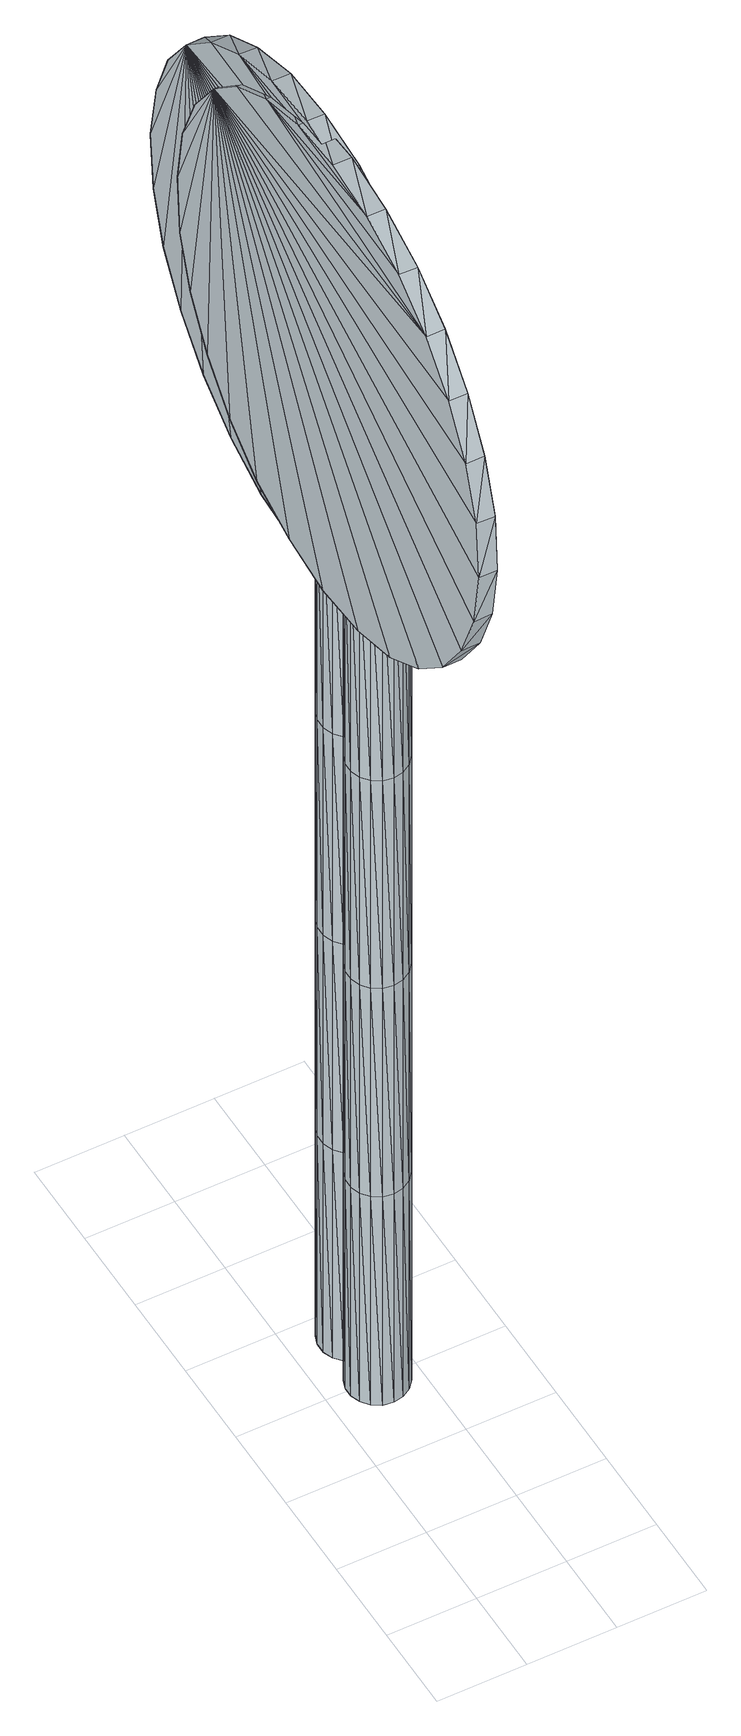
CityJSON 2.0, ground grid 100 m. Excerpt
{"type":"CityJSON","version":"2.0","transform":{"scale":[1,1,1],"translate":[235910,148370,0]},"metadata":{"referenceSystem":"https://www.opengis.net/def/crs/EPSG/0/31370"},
"CityObjects":{
"object1":{"type":"GenericCityObject","attributes":{"cluster":16,"mean_distance_to_centroid":0.207,"new_centroid_x":235857.6,"new_centroid_y":148747.55,"mean_distance_to_camera":10.08,"H1":0,"H2":0,"Z_final":107.89,"cluster2":-1,"proj_x":235852.73,"proj_y":148745.44,"id_line":62801,"bearing_l":156.6,"distance":5.31,"orientation":"left","G_obj":336.6},"geometry":[{"type":"MultiSurface","lod":"2","boundaries":[[[0,1,2]],[[2,1,3]],[[3,1,4]],[[4,1,5]],[[5,1,6]],[[1,7,6]],[[1,8,7]],[[1,9,8]],[[1,10,9]],[[1,11,10]],[[1,12,11]],[[1,13,12]],[[1,14,13]],[[15,14,1]],[[16,15,1]],[[17,16,1]],[[18,17,1]],[[0,18,1]],[[19,20,0]],[[19,0,2]],[[21,19,2]],[[21,2,3]],[[21,3,22]],[[22,3,4]],[[22,4,23]],[[23,4,5]],[[23,5,24]],[[24,5,6]],[[24,6,25]],[[25,6,7]],[[25,7,26]],[[26,7,8]],[[26,8,27]],[[8,9,27]],[[27,9,28]],[[9,10,28]],[[10,29,28]],[[10,11,29]],[[11,30,29]],[[11,12,30]],[[30,12,31]],[[31,12,13]],[[31,13,32]],[[32,13,14]],[[32,14,33]],[[33,14,15]],[[33,15,34]],[[34,15,16]],[[34,16,35]],[[35,16,17]],[[36,35,17]],[[18,36,17]],[[20,36,18]],[[20,18,0]],[[37,38,20]],[[37,20,19]],[[39,37,19]],[[21,39,19]],[[39,21,40]],[[40,21,22]],[[40,22,41]],[[41,22,23]],[[41,23,42]],[[42,23,24]],[[42,24,43]],[[43,24,25]],[[43,25,44]],[[44,25,26]],[[26,45,44]],[[26,27,45]],[[27,46,45]],[[27,28,46]],[[28,47,46]],[[28,29,47]],[[47,29,48]],[[29,30,48]],[[48,30,49]],[[49,30,31]],[[49,31,50]],[[50,31,32]],[[50,32,51]],[[51,32,33]],[[51,33,52]],[[52,33,34]],[[52,34,53]],[[53,34,35]],[[54,53,35]],[[54,35,36]],[[38,54,36]],[[38,36,20]],[[55,56,38]],[[55,38,37]],[[57,55,37]],[[57,37,39]],[[57,39,58]],[[58,39,40]],[[58,40,59]],[[59,40,41]],[[59,41,60]],[[60,41,42]],[[60,42,61]],[[61,42,43]],[[61,43,62]],[[62,43,44]],[[44,63,62]],[[44,45,63]],[[45,64,63]],[[45,46,64]],[[46,65,64]],[[46,47,65]],[[47,66,65]],[[47,48,66]],[[66,48,67]],[[67,48,49]],[[67,49,68]],[[68,49,50]],[[68,50,69]],[[69,50,51]],[[69,51,70]],[[70,51,52]],[[70,52,71]],[[71,52,53]],[[72,71,53]],[[72,53,54]],[[56,72,54]],[[56,54,38]],[[73,74,56]],[[73,56,55]],[[75,73,55]],[[75,55,57]],[[75,57,76]],[[76,57,58]],[[76,58,77]],[[77,58,59]],[[77,59,78]],[[78,59,60]],[[78,60,79]],[[79,60,61]],[[79,61,80]],[[80,61,62]],[[62,81,80]],[[62,63,81]],[[63,82,81]],[[63,64,82]],[[64,83,82]],[[64,65,83]],[[65,84,83]],[[65,66,84]],[[84,66,85]],[[85,66,67]],[[85,67,86]],[[86,67,68]],[[86,68,87]],[[87,68,69]],[[87,69,88]],[[88,69,70]],[[88,70,89]],[[89,70,71]],[[90,89,71]],[[90,71,72]],[[74,90,72]],[[74,72,56]],[[91,92,74]],[[91,74,73]],[[93,91,73]],[[93,73,75]],[[93,75,94]],[[94,75,76]],[[94,76,95]],[[95,76,77]],[[95,77,96]],[[96,77,78]],[[96,78,97]],[[97,78,79]],[[97,79,98]],[[98,79,80]],[[80,99,98]],[[80,81,99]],[[81,100,99]],[[81,82,100]],[[82,101,100]],[[82,83,101]],[[83,102,101]],[[83,84,102]],[[102,84,103]],[[103,84,85]],[[103,85,104]],[[104,85,86]],[[104,86,105]],[[105,86,87]],[[105,87,106]],[[106,87,88]],[[106,88,107]],[[107,88,89]],[[108,107,89]],[[108,89,90]],[[92,108,90]],[[92,90,74]],[[92,91,109]],[[91,93,109]],[[93,94,109]],[[94,95,109]],[[95,96,109]],[[109,96,97]],[[109,97,98]],[[109,98,99]],[[109,99,100]],[[109,100,101]],[[109,101,102]],[[109,102,103]],[[109,103,104]],[[105,109,104]],[[106,109,105]],[[107,109,106]],[[108,109,107]],[[92,109,108]],[[110,111,112]],[[113,112,114]],[[115,112,113]],[[116,112,115]],[[117,112,116]],[[118,112,117]],[[119,112,118]],[[120,112,119]],[[121,112,120]],[[122,112,121]],[[122,123,112]],[[123,110,112]],[[111,124,112]],[[124,125,112]],[[125,126,112]],[[126,127,112]],[[127,128,112]],[[128,129,112]],[[129,130,112]],[[130,131,112]],[[112,131,132]],[[131,133,132]],[[131,134,133]],[[133,134,135]],[[133,135,136]],[[135,137,136]],[[133,136,138]],[[136,139,138]],[[136,137,139]],[[137,140,139]],[[137,135,140]],[[135,141,140]],[[135,134,141]],[[134,142,141]],[[134,131,142]],[[131,143,142]],[[131,130,143]],[[143,130,144]],[[144,130,129]],[[144,129,145]],[[145,129,128]],[[145,128,146]],[[146,127,147]],[[147,127,126]],[[147,126,148]],[[148,126,125]],[[148,125,149]],[[149,125,124]],[[150,149,124]],[[150,124,111]],[[151,150,111]],[[151,111,110]],[[152,151,110]],[[152,110,123]],[[146,128,127]],[[153,123,122]],[[154,153,122]],[[154,122,121]],[[155,154,121]],[[155,121,120]],[[156,155,120]],[[156,120,119]],[[157,156,119]],[[157,119,118]],[[157,118,158]],[[158,118,117]],[[158,117,159]],[[153,152,123]],[[159,117,116]],[[159,116,160]],[[160,116,115]],[[160,115,161]],[[161,115,113]],[[161,113,162]],[[162,113,114]],[[162,114,163]],[[163,114,112]],[[163,112,164]],[[164,112,132]],[[132,165,164]],[[132,133,165]],[[133,138,165]],[[138,139,140]],[[161,162,163]],[[160,161,163]],[[159,160,163]],[[158,159,163]],[[157,158,163]],[[156,157,163]],[[155,156,163]],[[154,155,163]],[[153,154,163]],[[153,163,152]],[[152,163,151]],[[151,163,150]],[[150,163,149]],[[149,163,148]],[[148,163,147]],[[147,163,146]],[[146,163,145]],[[145,163,144]],[[144,163,143]],[[143,163,142]],[[163,164,142]],[[142,164,165]],[[142,165,141]],[[165,140,141]],[[165,138,140]],[[166,167,168]],[[168,167,169]],[[170,168,169]],[[170,169,171]],[[170,171,172]],[[172,171,173]],[[172,173,174]],[[174,173,175]],[[174,175,176]],[[176,175,177]],[[176,177,178]],[[178,177,179]],[[178,179,180]],[[180,179,181]],[[180,181,182]],[[182,181,183]],[[182,183,184]],[[184,183,185]],[[184,185,186]],[[186,185,187]],[[186,187,188]],[[188,187,189]],[[188,189,190]],[[190,189,191]],[[192,190,191]],[[192,191,193]],[[194,192,193]],[[194,193,195]],[[196,194,195]],[[196,195,197]],[[198,196,197]],[[198,197,199]],[[200,198,199]],[[200,199,201]],[[202,200,201]],[[202,201,203]],[[204,202,203]],[[204,203,205]],[[206,204,205]],[[206,205,207]],[[208,206,207]],[[208,207,209]],[[210,208,209]],[[210,209,211]],[[212,210,211]],[[212,211,213]],[[214,212,213]],[[214,213,215]],[[216,214,215]],[[216,215,217]],[[216,217,218]],[[218,217,219]],[[218,219,220]],[[220,219,221]],[[220,221,222]],[[222,221,223]],[[222,223,224]],[[224,223,225]],[[224,225,226]],[[226,225,227]],[[226,227,228]],[[228,227,229]],[[228,229,230]],[[230,229,231]],[[230,231,232]],[[232,231,233]],[[232,233,234]],[[234,233,235]],[[234,235,236]],[[236,235,237]],[[236,237,238]],[[238,237,239]],[[240,238,239]],[[240,239,241]],[[240,241,242]],[[242,241,243]],[[243,244,242]],[[243,245,244]],[[244,245,246]],[[246,245,247]],[[246,247,248]],[[248,247,249]],[[248,249,250]],[[250,249,251]],[[250,251,252]],[[252,251,253]],[[252,253,254]],[[254,253,255]],[[254,255,256]],[[256,255,257]],[[256,257,258]],[[258,257,259]],[[258,259,260]],[[260,259,261]],[[260,261,262]],[[262,261,263]],[[262,263,264]],[[264,263,265]],[[264,265,266]],[[266,265,267]],[[266,267,268]],[[268,267,269]],[[268,269,270]],[[270,269,271]],[[271,272,270]],[[271,273,272]],[[273,274,272]],[[273,275,274]],[[275,276,274]],[[275,277,276]],[[277,278,276]],[[277,279,278]],[[279,280,278]],[[279,281,280]],[[281,282,280]],[[281,283,282]],[[283,284,282]],[[283,285,284]],[[285,286,284]],[[285,287,286]],[[287,288,286]],[[287,289,288]],[[289,290,288]],[[289,291,290]],[[291,292,290]],[[291,293,292]],[[292,293,294]],[[294,293,295]],[[294,295,296]],[[296,295,297]],[[296,297,298]],[[298,297,299]],[[298,299,300]],[[300,299,301]],[[300,301,302]],[[302,301,303]],[[302,303,304]],[[304,303,305]],[[304,305,306]],[[306,305,307]],[[306,307,308]],[[308,307,309]],[[308,309,310]],[[310,309,311]],[[310,311,312]],[[312,311,313]],[[312,313,314]],[[314,313,315]],[[315,166,314]],[[315,167,166]],[[169,167,315]],[[169,315,171]],[[171,315,313]],[[173,171,313]],[[173,313,311]],[[175,173,311]],[[175,311,309]],[[177,175,309]],[[177,309,307]],[[179,177,307]],[[179,307,305]],[[181,179,305]],[[181,305,303]],[[183,181,303]],[[183,303,301]],[[183,301,299]],[[185,183,299]],[[185,299,297]],[[187,185,297]],[[187,297,295]],[[189,187,295]],[[189,295,293]],[[189,293,291]],[[189,291,289]],[[191,189,289]],[[191,289,287]],[[193,191,287]],[[195,193,287]],[[195,287,285]],[[197,195,285]],[[199,197,285]],[[201,199,285]],[[201,285,283]],[[203,201,283]],[[205,203,283]],[[205,283,281]],[[205,281,207]],[[207,281,209]],[[209,281,279]],[[209,279,211]],[[211,279,277]],[[211,277,213]],[[213,277,275]],[[213,275,215]],[[215,275,273]],[[215,273,217]],[[217,273,219]],[[219,273,271]],[[219,271,221]],[[221,271,223]],[[223,271,269]],[[223,269,225]],[[225,269,267]],[[225,267,227]],[[227,267,265]],[[227,265,263]],[[227,263,229]],[[229,263,261]],[[229,261,231]],[[231,261,259]],[[231,259,257]],[[231,257,233]],[[233,257,255]],[[233,255,235]],[[235,255,253]],[[235,253,237]],[[253,251,237]],[[237,251,249]],[[237,249,239]],[[249,247,239]],[[239,247,245]],[[239,245,241]],[[241,245,243]],[[240,242,244]],[[168,314,166]],[[170,314,168]],[[170,312,314]],[[172,312,170]],[[172,310,312]],[[174,310,172]],[[174,308,310]],[[176,308,174]],[[176,306,308]],[[178,306,176]],[[178,304,306]],[[180,304,178]],[[180,302,304]],[[182,302,180]],[[182,300,302]],[[182,298,300]],[[184,298,182]],[[184,296,298]],[[186,296,184]],[[186,294,296]],[[188,294,186]],[[188,292,294]],[[188,290,292]],[[188,288,290]],[[190,288,188]],[[190,286,288]],[[192,286,190]],[[194,286,192]],[[194,284,286]],[[196,284,194]],[[198,284,196]],[[200,284,198]],[[200,282,284]],[[202,282,200]],[[204,282,202]],[[204,280,282]],[[204,206,280]],[[206,208,280]],[[208,278,280]],[[208,210,278]],[[210,276,278]],[[210,212,276]],[[212,274,276]],[[212,214,274]],[[214,272,274]],[[214,216,272]],[[216,218,272]],[[218,270,272]],[[218,220,270]],[[220,222,270]],[[222,268,270]],[[222,224,268]],[[224,266,268]],[[224,226,266]],[[226,264,266]],[[226,262,264]],[[226,228,262]],[[228,260,262]],[[228,230,260]],[[230,258,260]],[[230,256,258]],[[230,232,256]],[[232,254,256]],[[232,234,254]],[[234,252,254]],[[234,236,252]],[[252,236,250]],[[236,248,250]],[[236,238,248]],[[248,238,246]],[[238,244,246]],[[238,240,244]],[[316,317,318]],[[318,317,319]],[[320,318,319]],[[320,319,321]],[[320,321,322]],[[322,321,323]],[[322,323,324]],[[324,323,325]],[[324,325,326]],[[326,325,327]],[[326,327,328]],[[328,327,329]],[[328,329,330]],[[330,329,331]],[[330,331,332]],[[332,331,333]],[[332,333,334]],[[334,333,335]],[[334,335,336]],[[336,335,337]],[[336,337,338]],[[338,337,339]],[[338,339,340]],[[340,339,341]],[[342,340,341]],[[342,341,343]],[[344,342,343]],[[344,343,345]],[[346,344,345]],[[346,345,347]],[[348,346,347]],[[348,347,349]],[[350,348,349]],[[350,349,351]],[[352,350,351]],[[352,351,353]],[[354,352,353]],[[354,353,355]],[[356,354,355]],[[356,355,357]],[[358,356,357]],[[358,357,359]],[[360,358,359]],[[360,359,361]],[[362,360,361]],[[362,361,363]],[[364,362,363]],[[364,363,365]],[[366,364,365]],[[366,365,367]],[[366,367,368]],[[368,367,369]],[[368,369,370]],[[370,369,371]],[[370,371,372]],[[372,371,373]],[[372,373,374]],[[374,373,375]],[[374,375,376]],[[376,375,377]],[[376,377,378]],[[378,377,379]],[[378,379,380]],[[380,379,381]],[[380,381,382]],[[382,381,383]],[[382,383,384]],[[384,383,385]],[[384,385,386]],[[386,385,387]],[[386,387,388]],[[388,387,389]],[[390,388,389]],[[390,389,391]],[[390,391,392]],[[392,391,393]],[[393,394,392]],[[393,395,394]],[[394,395,396]],[[396,395,397]],[[396,397,398]],[[398,397,399]],[[398,399,400]],[[400,399,401]],[[400,401,402]],[[402,401,403]],[[402,403,404]],[[404,403,405]],[[404,405,406]],[[406,405,407]],[[406,407,408]],[[408,407,409]],[[408,409,410]],[[410,409,411]],[[410,411,412]],[[412,411,413]],[[412,413,414]],[[414,413,415]],[[414,415,416]],[[416,415,417]],[[416,417,418]],[[418,417,419]],[[419,420,418]],[[419,421,420]],[[421,422,420]],[[421,423,422]],[[423,424,422]],[[423,425,424]],[[425,426,424]],[[425,427,426]],[[427,428,426]],[[427,429,428]],[[429,430,428]],[[429,431,430]],[[431,432,430]],[[431,433,432]],[[433,434,432]],[[433,435,434]],[[435,436,434]],[[435,437,436]],[[437,438,436]],[[437,439,438]],[[439,440,438]],[[439,441,440]],[[440,441,442]],[[442,441,443]],[[442,443,444]],[[444,443,445]],[[444,445,446]],[[446,445,447]],[[446,447,448]],[[448,447,449]],[[448,449,450]],[[450,449,451]],[[450,451,452]],[[452,451,453]],[[452,453,454]],[[454,453,455]],[[454,455,456]],[[456,455,457]],[[456,457,458]],[[458,457,459]],[[458,459,460]],[[460,459,461]],[[460,461,462]],[[462,461,463]],[[463,316,462]],[[463,317,316]],[[319,317,463]],[[319,463,321]],[[321,463,461]],[[323,321,461]],[[323,461,459]],[[325,323,459]],[[325,459,457]],[[327,325,457]],[[327,457,455]],[[329,327,455]],[[329,455,453]],[[331,329,453]],[[331,453,451]],[[333,331,451]],[[333,451,449]],[[333,449,447]],[[335,333,447]],[[335,447,445]],[[337,335,445]],[[337,445,443]],[[339,337,443]],[[339,443,441]],[[339,441,439]],[[339,439,437]],[[341,339,437]],[[341,437,435]],[[343,341,435]],[[345,343,435]],[[345,435,433]],[[347,345,433]],[[349,347,433]],[[351,349,433]],[[351,433,431]],[[353,351,431]],[[355,353,431]],[[355,431,429]],[[355,429,357]],[[357,429,359]],[[359,429,427]],[[359,427,361]],[[361,427,425]],[[361,425,363]],[[363,425,423]],[[363,423,365]],[[365,423,421]],[[365,421,367]],[[367,421,369]],[[369,421,419]],[[369,419,371]],[[371,419,373]],[[373,419,417]],[[373,417,375]],[[375,417,415]],[[375,415,377]],[[377,415,413]],[[377,413,379]],[[379,413,411]],[[379,411,381]],[[381,411,409]],[[381,409,407]],[[381,407,383]],[[383,407,405]],[[383,405,385]],[[385,405,403]],[[385,403,387]],[[403,401,387]],[[387,401,399]],[[387,399,389]],[[399,397,389]],[[389,397,395]],[[389,395,391]],[[391,395,393]],[[390,392,394]],[[318,462,316]],[[320,462,318]],[[320,460,462]],[[322,460,320]],[[322,458,460]],[[324,458,322]],[[324,456,458]],[[326,456,324]],[[326,454,456]],[[328,454,326]],[[328,452,454]],[[330,452,328]],[[330,450,452]],[[332,450,330]],[[332,448,450]],[[332,446,448]],[[334,446,332]],[[334,444,446]],[[336,444,334]],[[336,442,444]],[[338,442,336]],[[338,440,442]],[[338,438,440]],[[338,436,438]],[[340,436,338]],[[340,434,436]],[[342,434,340]],[[344,434,342]],[[344,432,434]],[[346,432,344]],[[348,432,346]],[[350,432,348]],[[350,430,432]],[[352,430,350]],[[354,430,352]],[[354,428,430]],[[354,356,428]],[[356,358,428]],[[358,426,428]],[[358,360,426]],[[360,424,426]],[[360,362,424]],[[362,422,424]],[[362,364,422]],[[364,420,422]],[[364,366,420]],[[366,368,420]],[[368,418,420]],[[368,370,418]],[[370,372,418]],[[372,416,418]],[[372,374,416]],[[374,414,416]],[[374,376,414]],[[376,412,414]],[[376,378,412]],[[378,410,412]],[[378,380,410]],[[380,408,410]],[[380,406,408]],[[380,382,406]],[[382,404,406]],[[382,384,404]],[[384,402,404]],[[384,386,402]],[[402,386,400]],[[386,398,400]],[[386,388,398]],[[398,388,396]],[[388,394,396]],[[388,390,394]]]}]},
"object2":{"type":"GenericCityObject","attributes":{"cluster":15,"mean_distance_to_centroid":0.131,"new_centroid_x":235863.26,"new_centroid_y":148811.09,"mean_distance_to_camera":5.07,"H1":0,"H2":0,"Z_final":106.81,"cluster2":-1,"proj_x":235867.76,"proj_y":148812.58,"id_line":62816,"bearing_l":341.64,"distance":4.73,"orientation":"left","G_obj":161.64},"geometry":[{"type":"MultiSurface","lod":"2","boundaries":[[[464,465,466]],[[466,465,467]],[[467,465,468]],[[468,465,469]],[[469,465,470]],[[465,471,470]],[[465,472,471]],[[465,473,472]],[[465,474,473]],[[465,475,474]],[[465,476,475]],[[465,477,476]],[[465,478,477]],[[479,478,465]],[[480,479,465]],[[481,480,465]],[[482,481,465]],[[464,482,465]],[[483,484,464]],[[483,464,466]],[[485,483,466]],[[485,466,467]],[[485,467,486]],[[486,467,468]],[[486,468,487]],[[487,468,469]],[[487,469,488]],[[488,469,470]],[[488,470,489]],[[489,470,471]],[[489,471,490]],[[490,471,472]],[[490,472,491]],[[472,473,491]],[[491,473,492]],[[473,474,492]],[[474,493,492]],[[474,475,493]],[[475,494,493]],[[475,476,494]],[[494,476,495]],[[495,476,477]],[[495,477,496]],[[496,477,478]],[[496,478,497]],[[497,478,479]],[[497,479,498]],[[498,479,480]],[[498,480,499]],[[499,480,481]],[[500,499,481]],[[482,500,481]],[[484,500,482]],[[484,482,464]],[[501,502,484]],[[501,484,483]],[[503,501,483]],[[485,503,483]],[[503,485,504]],[[504,485,486]],[[504,486,505]],[[505,486,487]],[[505,487,506]],[[506,487,488]],[[506,488,507]],[[507,488,489]],[[507,489,508]],[[508,489,490]],[[490,509,508]],[[490,491,509]],[[491,510,509]],[[491,492,510]],[[492,511,510]],[[492,493,511]],[[511,493,512]],[[493,494,512]],[[512,494,513]],[[513,494,495]],[[513,495,514]],[[514,495,496]],[[514,496,515]],[[515,496,497]],[[515,497,516]],[[516,497,498]],[[516,498,517]],[[517,498,499]],[[518,517,499]],[[518,499,500]],[[502,518,500]],[[502,500,484]],[[519,520,502]],[[519,502,501]],[[521,519,501]],[[521,501,503]],[[521,503,522]],[[522,503,504]],[[522,504,523]],[[523,504,505]],[[523,505,524]],[[524,505,506]],[[524,506,525]],[[525,506,507]],[[525,507,526]],[[526,507,508]],[[508,527,526]],[[508,509,527]],[[509,528,527]],[[509,510,528]],[[510,529,528]],[[510,511,529]],[[511,530,529]],[[511,512,530]],[[530,512,531]],[[531,512,513]],[[531,513,532]],[[532,513,514]],[[532,514,533]],[[533,514,515]],[[533,515,534]],[[534,515,516]],[[534,516,535]],[[535,516,517]],[[536,535,517]],[[536,517,518]],[[520,536,518]],[[520,518,502]],[[537,538,520]],[[537,520,519]],[[539,537,519]],[[539,519,521]],[[539,521,540]],[[540,521,522]],[[540,522,541]],[[541,522,523]],[[541,523,542]],[[542,523,524]],[[542,524,543]],[[543,524,525]],[[543,525,544]],[[544,525,526]],[[526,545,544]],[[526,527,545]],[[527,546,545]],[[527,528,546]],[[528,547,546]],[[528,529,547]],[[529,548,547]],[[529,530,548]],[[548,530,549]],[[549,530,531]],[[549,531,550]],[[550,531,532]],[[550,532,551]],[[551,532,533]],[[551,533,552]],[[552,533,534]],[[552,534,553]],[[553,534,535]],[[554,553,535]],[[554,535,536]],[[538,554,536]],[[538,536,520]],[[555,556,538]],[[555,538,537]],[[557,555,537]],[[557,537,539]],[[557,539,558]],[[558,539,540]],[[558,540,559]],[[559,540,541]],[[559,541,560]],[[560,541,542]],[[560,542,561]],[[561,542,543]],[[561,543,562]],[[562,543,544]],[[544,563,562]],[[544,545,563]],[[545,564,563]],[[545,546,564]],[[546,565,564]],[[546,547,565]],[[547,566,565]],[[547,548,566]],[[566,548,567]],[[567,548,549]],[[567,549,568]],[[568,549,550]],[[568,550,569]],[[569,550,551]],[[569,551,570]],[[570,551,552]],[[570,552,571]],[[571,552,553]],[[572,571,553]],[[572,553,554]],[[556,572,554]],[[556,554,538]],[[556,555,573]],[[555,557,573]],[[557,558,573]],[[558,559,573]],[[559,560,573]],[[573,560,561]],[[573,561,562]],[[573,562,563]],[[573,563,564]],[[573,564,565]],[[573,565,566]],[[573,566,567]],[[573,567,568]],[[569,573,568]],[[570,573,569]],[[571,573,570]],[[572,573,571]],[[556,573,572]],[[574,575,576]],[[577,576,578]],[[579,576,577]],[[580,576,579]],[[581,576,580]],[[582,576,581]],[[583,576,582]],[[584,576,583]],[[585,576,584]],[[586,576,585]],[[586,587,576]],[[587,574,576]],[[575,588,576]],[[588,589,576]],[[589,590,576]],[[590,591,576]],[[591,592,576]],[[592,593,576]],[[593,594,576]],[[594,595,576]],[[576,595,596]],[[595,597,596]],[[595,598,597]],[[597,598,599]],[[597,599,600]],[[599,601,600]],[[597,600,602]],[[600,603,602]],[[600,601,603]],[[601,604,603]],[[601,599,604]],[[599,605,604]],[[599,598,605]],[[598,606,605]],[[598,595,606]],[[595,607,606]],[[595,594,607]],[[607,594,608]],[[608,594,593]],[[608,593,609]],[[609,593,592]],[[609,592,610]],[[610,591,611]],[[611,591,590]],[[611,590,612]],[[612,590,589]],[[612,589,613]],[[613,589,588]],[[614,613,588]],[[614,588,575]],[[615,614,575]],[[615,575,574]],[[616,615,574]],[[616,574,587]],[[610,592,591]],[[617,587,586]],[[618,617,586]],[[618,586,585]],[[619,618,585]],[[619,585,584]],[[620,619,584]],[[620,584,583]],[[621,620,583]],[[621,583,582]],[[621,582,622]],[[622,582,581]],[[622,581,623]],[[617,616,587]],[[623,581,580]],[[623,580,624]],[[624,580,579]],[[624,579,625]],[[625,579,577]],[[625,577,626]],[[626,577,578]],[[626,578,627]],[[627,578,576]],[[627,576,628]],[[628,576,596]],[[596,629,628]],[[596,597,629]],[[597,602,629]],[[602,603,604]],[[625,626,627]],[[624,625,627]],[[623,624,627]],[[622,623,627]],[[621,622,627]],[[620,621,627]],[[619,620,627]],[[618,619,627]],[[617,618,627]],[[617,627,616]],[[616,627,615]],[[615,627,614]],[[614,627,613]],[[613,627,612]],[[612,627,611]],[[611,627,610]],[[610,627,609]],[[609,627,608]],[[608,627,607]],[[607,627,606]],[[627,628,606]],[[606,628,629]],[[606,629,605]],[[629,604,605]],[[629,602,604]],[[630,631,632]],[[632,631,633]],[[634,632,633]],[[634,633,635]],[[634,635,636]],[[636,635,637]],[[636,637,638]],[[638,637,639]],[[638,639,640]],[[640,639,641]],[[640,641,642]],[[642,641,643]],[[642,643,644]],[[644,643,645]],[[644,645,646]],[[646,645,647]],[[646,647,648]],[[648,647,649]],[[648,649,650]],[[650,649,651]],[[650,651,652]],[[652,651,653]],[[652,653,654]],[[654,653,655]],[[656,654,655]],[[656,655,657]],[[658,656,657]],[[658,657,659]],[[660,658,659]],[[660,659,661]],[[662,660,661]],[[662,661,663]],[[664,662,663]],[[664,663,665]],[[666,664,665]],[[666,665,667]],[[668,666,667]],[[668,667,669]],[[670,668,669]],[[670,669,671]],[[672,670,671]],[[672,671,673]],[[202,672,673]],[[202,673,203]],[[674,202,203]],[[674,203,675]],[[676,674,675]],[[676,675,677]],[[678,676,677]],[[678,677,679]],[[678,679,680]],[[680,679,681]],[[680,681,682]],[[682,681,683]],[[682,683,684]],[[684,683,685]],[[684,685,686]],[[686,685,687]],[[686,687,688]],[[688,687,689]],[[688,689,690]],[[690,689,691]],[[690,691,692]],[[692,691,693]],[[692,693,694]],[[694,693,695]],[[694,695,696]],[[696,695,697]],[[696,697,698]],[[698,697,699]],[[700,698,699]],[[700,699,701]],[[700,701,702]],[[702,701,703]],[[703,704,702]],[[703,705,704]],[[704,705,706]],[[706,705,707]],[[706,707,708]],[[708,707,709]],[[708,709,710]],[[710,709,711]],[[710,711,712]],[[712,711,713]],[[712,713,714]],[[714,713,715]],[[714,715,716]],[[716,715,717]],[[716,717,718]],[[718,717,719]],[[718,719,720]],[[720,719,721]],[[720,721,722]],[[722,721,723]],[[722,723,724]],[[724,723,725]],[[724,725,726]],[[726,725,727]],[[726,727,728]],[[728,727,729]],[[729,730,728]],[[729,731,730]],[[731,732,730]],[[731,733,732]],[[733,734,732]],[[733,735,734]],[[735,736,734]],[[735,737,736]],[[737,738,736]],[[737,739,738]],[[739,740,738]],[[739,741,740]],[[741,742,740]],[[741,743,742]],[[743,744,742]],[[743,745,744]],[[745,746,744]],[[745,747,746]],[[747,748,746]],[[747,749,748]],[[749,750,748]],[[749,751,750]],[[750,751,752]],[[752,751,753]],[[752,753,754]],[[754,753,755]],[[754,755,756]],[[756,755,757]],[[756,757,758]],[[758,757,759]],[[758,759,760]],[[760,759,761]],[[760,761,762]],[[762,761,763]],[[762,763,764]],[[764,763,765]],[[764,765,766]],[[766,765,767]],[[766,767,768]],[[768,767,769]],[[768,769,770]],[[770,769,771]],[[770,771,772]],[[772,771,773]],[[772,773,774]],[[774,773,775]],[[775,630,774]],[[775,631,630]],[[633,631,775]],[[633,775,635]],[[635,775,773]],[[637,635,773]],[[637,773,771]],[[639,637,771]],[[639,771,769]],[[641,639,769]],[[641,769,767]],[[643,641,767]],[[643,767,765]],[[645,643,765]],[[645,765,763]],[[647,645,763]],[[647,763,761]],[[647,761,759]],[[649,647,759]],[[649,759,757]],[[651,649,757]],[[651,757,755]],[[651,755,753]],[[653,651,753]],[[653,753,751]],[[653,751,749]],[[653,749,747]],[[655,653,747]],[[655,747,745]],[[657,655,745]],[[659,657,745]],[[659,745,743]],[[661,659,743]],[[663,661,743]],[[665,663,743]],[[665,743,741]],[[667,665,741]],[[669,667,741]],[[669,741,739]],[[669,739,671]],[[671,739,673]],[[673,739,737]],[[673,737,203]],[[203,737,735]],[[203,735,675]],[[675,735,733]],[[675,733,677]],[[677,733,731]],[[677,731,679]],[[679,731,681]],[[681,731,729]],[[681,729,683]],[[683,729,727]],[[683,727,685]],[[685,727,725]],[[685,725,687]],[[687,725,723]],[[687,723,689]],[[689,723,721]],[[689,721,691]],[[691,721,719]],[[691,719,717]],[[691,717,693]],[[693,717,715]],[[693,715,695]],[[695,715,713]],[[695,713,697]],[[713,711,697]],[[697,711,709]],[[697,709,699]],[[709,707,699]],[[699,707,705]],[[699,705,701]],[[701,705,703]],[[700,702,704]],[[632,774,630]],[[634,774,632]],[[634,772,774]],[[636,772,634]],[[636,770,772]],[[638,770,636]],[[638,768,770]],[[640,768,638]],[[640,766,768]],[[642,766,640]],[[642,764,766]],[[644,764,642]],[[644,762,764]],[[646,762,644]],[[646,760,762]],[[646,758,760]],[[648,758,646]],[[648,756,758]],[[650,756,648]],[[650,754,756]],[[650,752,754]],[[652,752,650]],[[652,750,752]],[[652,748,750]],[[652,746,748]],[[654,746,652]],[[654,744,746]],[[656,744,654]],[[658,744,656]],[[658,742,744]],[[660,742,658]],[[662,742,660]],[[664,742,662]],[[664,740,742]],[[666,740,664]],[[668,740,666]],[[668,738,740]],[[668,670,738]],[[670,672,738]],[[672,736,738]],[[672,202,736]],[[202,734,736]],[[202,674,734]],[[674,732,734]],[[674,676,732]],[[676,730,732]],[[676,678,730]],[[678,680,730]],[[680,728,730]],[[680,682,728]],[[682,726,728]],[[682,684,726]],[[684,724,726]],[[684,686,724]],[[686,722,724]],[[686,688,722]],[[688,720,722]],[[688,690,720]],[[690,718,720]],[[690,716,718]],[[690,692,716]],[[692,714,716]],[[692,694,714]],[[694,712,714]],[[694,696,712]],[[712,696,710]],[[696,708,710]],[[696,698,708]],[[708,698,706]],[[698,704,706]],[[698,700,704]],[[776,777,778]],[[778,777,779]],[[780,778,779]],[[780,779,781]],[[780,781,782]],[[782,781,783]],[[782,783,784]],[[784,783,785]],[[784,785,786]],[[786,785,787]],[[786,787,788]],[[788,787,789]],[[788,789,790]],[[790,789,791]],[[790,791,792]],[[792,791,793]],[[792,793,794]],[[794,793,795]],[[794,795,796]],[[796,795,797]],[[796,797,798]],[[798,797,799]],[[798,799,800]],[[800,799,801]],[[802,800,801]],[[802,801,803]],[[804,802,803]],[[804,803,805]],[[806,804,805]],[[806,805,807]],[[808,806,807]],[[808,807,809]],[[810,808,809]],[[810,809,811]],[[812,810,811]],[[812,811,813]],[[814,812,813]],[[814,813,815]],[[816,814,815]],[[816,815,817]],[[818,816,817]],[[818,817,819]],[[352,818,819]],[[352,819,353]],[[820,352,353]],[[820,353,821]],[[822,820,821]],[[822,821,823]],[[824,822,823]],[[824,823,825]],[[824,825,826]],[[826,825,827]],[[826,827,828]],[[828,827,829]],[[828,829,830]],[[830,829,831]],[[830,831,832]],[[832,831,833]],[[832,833,834]],[[834,833,835]],[[834,835,836]],[[836,835,837]],[[836,837,838]],[[838,837,839]],[[838,839,840]],[[840,839,841]],[[840,841,842]],[[842,841,843]],[[842,843,844]],[[844,843,845]],[[846,844,845]],[[846,845,847]],[[846,847,848]],[[848,847,849]],[[849,850,848]],[[849,851,850]],[[850,851,852]],[[852,851,853]],[[852,853,854]],[[854,853,855]],[[854,855,856]],[[856,855,857]],[[856,857,858]],[[858,857,859]],[[858,859,860]],[[860,859,861]],[[860,861,862]],[[862,861,863]],[[862,863,864]],[[864,863,865]],[[864,865,866]],[[866,865,867]],[[866,867,868]],[[868,867,869]],[[868,869,870]],[[870,869,871]],[[870,871,872]],[[872,871,873]],[[872,873,874]],[[874,873,875]],[[875,876,874]],[[875,877,876]],[[877,878,876]],[[877,879,878]],[[879,880,878]],[[879,881,880]],[[881,882,880]],[[881,883,882]],[[883,884,882]],[[883,885,884]],[[885,886,884]],[[885,887,886]],[[887,888,886]],[[887,889,888]],[[889,890,888]],[[889,891,890]],[[891,892,890]],[[891,893,892]],[[893,894,892]],[[893,895,894]],[[895,896,894]],[[895,897,896]],[[896,897,898]],[[898,897,899]],[[898,899,900]],[[900,899,901]],[[900,901,902]],[[902,901,903]],[[902,903,904]],[[904,903,905]],[[904,905,906]],[[906,905,907]],[[906,907,908]],[[908,907,909]],[[908,909,910]],[[910,909,911]],[[910,911,912]],[[912,911,913]],[[912,913,914]],[[914,913,915]],[[914,915,916]],[[916,915,917]],[[916,917,918]],[[918,917,919]],[[918,919,920]],[[920,919,921]],[[921,776,920]],[[921,777,776]],[[779,777,921]],[[779,921,781]],[[781,921,919]],[[783,781,919]],[[783,919,917]],[[785,783,917]],[[785,917,915]],[[787,785,915]],[[787,915,913]],[[789,787,913]],[[789,913,911]],[[791,789,911]],[[791,911,909]],[[793,791,909]],[[793,909,907]],[[793,907,905]],[[795,793,905]],[[795,905,903]],[[797,795,903]],[[797,903,901]],[[797,901,899]],[[799,797,899]],[[799,899,897]],[[799,897,895]],[[799,895,893]],[[801,799,893]],[[801,893,891]],[[803,801,891]],[[805,803,891]],[[805,891,889]],[[807,805,889]],[[809,807,889]],[[811,809,889]],[[811,889,887]],[[813,811,887]],[[815,813,887]],[[815,887,885]],[[815,885,817]],[[817,885,819]],[[819,885,883]],[[819,883,353]],[[353,883,881]],[[353,881,821]],[[821,881,879]],[[821,879,823]],[[823,879,877]],[[823,877,825]],[[825,877,827]],[[827,877,875]],[[827,875,829]],[[829,875,873]],[[829,873,831]],[[831,873,871]],[[831,871,833]],[[833,871,869]],[[833,869,835]],[[835,869,867]],[[835,867,837]],[[837,867,865]],[[837,865,863]],[[837,863,839]],[[839,863,861]],[[839,861,841]],[[841,861,859]],[[841,859,843]],[[859,857,843]],[[843,857,855]],[[843,855,845]],[[855,853,845]],[[845,853,851]],[[845,851,847]],[[847,851,849]],[[846,848,850]],[[778,920,776]],[[780,920,778]],[[780,918,920]],[[782,918,780]],[[782,916,918]],[[784,916,782]],[[784,914,916]],[[786,914,784]],[[786,912,914]],[[788,912,786]],[[788,910,912]],[[790,910,788]],[[790,908,910]],[[792,908,790]],[[792,906,908]],[[792,904,906]],[[794,904,792]],[[794,902,904]],[[796,902,794]],[[796,900,902]],[[796,898,900]],[[798,898,796]],[[798,896,898]],[[798,894,896]],[[798,892,894]],[[800,892,798]],[[800,890,892]],[[802,890,800]],[[804,890,802]],[[804,888,890]],[[806,888,804]],[[808,888,806]],[[810,888,808]],[[810,886,888]],[[812,886,810]],[[814,886,812]],[[814,884,886]],[[814,816,884]],[[816,818,884]],[[818,882,884]],[[818,352,882]],[[352,880,882]],[[352,820,880]],[[820,878,880]],[[820,822,878]],[[822,876,878]],[[822,824,876]],[[824,826,876]],[[826,874,876]],[[826,828,874]],[[828,872,874]],[[828,830,872]],[[830,870,872]],[[830,832,870]],[[832,868,870]],[[832,834,868]],[[834,866,868]],[[834,836,866]],[[836,864,866]],[[836,862,864]],[[836,838,862]],[[838,860,862]],[[838,840,860]],[[840,858,860]],[[840,842,858]],[[858,842,856]],[[842,854,856]],[[842,844,854]],[[854,844,852]],[[844,850,852]],[[844,846,850]]]}]}
},
"vertices":[
[57,332,2],[57,298,2],[68,330,2],[78,324,2],[86,315,2],[90,304,2],[90,293,2],[86,282,2],[78,273,2],[68,267,2],[57,265,2],[45,267,2],[35,273,2],[28,282,2],[24,293,2],[24,304,2],[28,315,2],[35,324,2],[45,330,2],[68,330,300],[57,332,300],[78,324,300],[86,315,300],[90,304,300],[90,293,300],[86,282,300],[78,273,300],[68,267,300],[57,265,300],[45,267,300],[35,273,300],[28,282,300],[24,293,300],[24,304,300],[28,315,300],[35,324,300],[45,330,300],[68,330,598],[57,332,598],[78,324,598],[86,315,598],[90,304,598],[90,293,598],[86,282,598],[78,273,598],[68,267,598],[57,265,598],[45,267,598],[35,273,598],[28,282,598],[24,293,598],[24,304,598],[28,315,598],[35,324,598],[45,330,598],[68,330,895],[57,332,895],[78,324,895],[86,315,895],[90,304,895],[90,293,895],[86,282,895],[78,273,895],[68,267,895],[57,265,895],[45,267,895],[35,273,895],[28,282,895],[24,293,895],[24,304,895],[28,315,895],[35,324,895],[45,330,895],[68,330,1193],[57,332,1193],[78,324,1193],[86,315,1193],[90,304,1193],[90,293,1193],[86,282,1193],[78,273,1193],[68,267,1193],[57,265,1193],[45,267,1193],[35,273,1193],[28,282,1193],[24,293,1193],[24,304,1193],[28,315,1193],[35,324,1193],[45,330,1193],[68,330,1491],[57,332,1491],[78,324,1491],[86,315,1491],[90,304,1491],[90,293,1491],[86,282,1491],[78,273,1491],[68,267,1491],[57,265,1491],[45,267,1491],[35,273,1491],[28,282,1491],[24,293,1491],[24,304,1491],[28,315,1491],[35,324,1491],[45,330,1491],[57,298,1491],[21,172,1185],[22,116,1221],[31,540,1645],[29,599,1525],[30,576,1589],[28,607,1456],[26,599,1387],[25,576,1324],[24,540,1268],[23,493,1221],[22,437,1185],[22,374,1162],[21,305,1154],[21,236,1162],[22,69,1268],[23,34,1324],[24,11,1387],[25,3,1456],[27,11,1525],[28,34,1589],[29,69,1645],[30,116,1692],[31,493,1692],[32,437,1727],[31,172,1727],[31,236,1750],[32,374,1750],[32,305,1758],[11,374,1750],[11,305,1758],[10,236,1750],[10,172,1728],[9,116,1692],[8,69,1645],[7,34,1589],[6,11,1526],[4,3,1457],[3,11,1387],[2,34,1324],[1,69,1268],[1,116,1221],[0,172,1185],[0,236,1163],[0,305,1155],[1,374,1163],[1,438,1185],[2,494,1221],[3,540,1268],[4,576,1324],[5,599,1387],[7,607,1457],[8,599,1526],[9,576,1589],[10,540,1645],[10,494,1692],[11,437,1728],[14,409,1304],[14,409,1265],[47,408,1304],[47,408,1265],[47,389,1304],[47,389,1265],[69,381,1304],[69,381,1265],[72,379,1304],[72,379,1265],[76,378,1304],[76,378,1265],[79,376,1304],[79,376,1265],[83,374,1304],[83,374,1265],[86,372,1304],[86,372,1265],[89,370,1304],[89,370,1265],[92,368,1304],[92,368,1265],[102,361,1304],[102,361,1265],[105,358,1304],[105,358,1265],[107,356,1304],[107,356,1265],[109,353,1304],[109,353,1265],[111,349,1304],[111,349,1265],[112,346,1304],[112,346,1265],[113,343,1304],[113,343,1265],[113,339,1304],[113,339,1265],[112,304,1304],[112,304,1265],[110,285,1304],[110,285,1265],[109,280,1304],[109,280,1265],[107,275,1304],[107,275,1265],[105,271,1304],[105,271,1265],[102,267,1304],[102,267,1265],[99,263,1304],[99,263,1265],[95,260,1304],[95,260,1265],[91,257,1304],[91,257,1265],[91,256,1304],[91,256,1265],[86,254,1304],[86,254,1265],[81,252,1304],[81,252,1265],[77,250,1304],[77,250,1265],[71,248,1304],[71,248,1265],[66,247,1304],[66,247,1265],[61,247,1304],[61,247,1265],[56,247,1304],[56,247,1265],[44,246,1304],[44,246,1265],[42,221,1304],[42,221,1265],[13,220,1304],[13,220,1265],[14,251,1304],[14,251,1265],[34,265,1304],[34,265,1265],[50,264,1304],[50,264,1265],[54,264,1304],[54,264,1265],[57,264,1304],[57,264,1265],[60,265,1304],[60,265,1265],[64,265,1304],[64,265,1265],[67,266,1304],[67,266,1265],[70,266,1304],[70,266,1265],[73,267,1304],[73,267,1265],[74,267,1304],[74,267,1265],[77,268,1304],[77,268,1265],[79,270,1304],[79,270,1265],[81,272,1304],[81,272,1265],[83,274,1304],[83,274,1265],[85,277,1304],[85,277,1265],[86,280,1304],[86,280,1265],[86,283,1304],[86,283,1265],[89,302,1304],[89,302,1265],[88,339,1304],[88,339,1265],[88,341,1304],[88,341,1265],[87,343,1304],[87,343,1265],[87,346,1304],[87,346,1265],[85,347,1304],[85,347,1265],[84,349,1304],[84,349,1265],[82,351,1304],[82,351,1265],[80,352,1304],[80,352,1265],[78,353,1304],[78,353,1265],[76,354,1304],[76,354,1265],[74,355,1304],[74,355,1265],[71,356,1304],[71,356,1265],[69,357,1304],[69,357,1265],[66,357,1304],[66,357,1265],[64,358,1304],[64,358,1265],[43,362,1304],[43,362,1265],[19,375,1304],[19,375,1265],[22,409,1473],[22,409,1434],[55,408,1473],[55,408,1434],[55,389,1473],[55,389,1434],[77,381,1473],[77,381,1434],[81,379,1473],[81,379,1434],[84,378,1473],[84,378,1434],[87,376,1473],[87,376,1434],[91,374,1473],[91,374,1434],[94,372,1473],[94,372,1434],[97,370,1473],[97,370,1434],[100,368,1473],[100,368,1434],[110,361,1473],[110,361,1434],[113,358,1473],[113,358,1434],[115,356,1473],[115,356,1434],[117,353,1473],[117,353,1434],[119,349,1473],[119,349,1434],[120,346,1473],[120,346,1434],[121,343,1473],[121,343,1434],[121,339,1473],[121,339,1434],[120,304,1473],[120,304,1434],[118,285,1473],[118,285,1434],[117,280,1473],[117,280,1434],[115,275,1473],[115,275,1434],[113,271,1473],[113,271,1434],[110,267,1473],[110,267,1434],[107,263,1473],[107,263,1434],[103,260,1473],[103,260,1434],[99,257,1473],[99,257,1434],[99,256,1473],[99,256,1434],[94,254,1473],[94,254,1434],[90,252,1473],[90,252,1434],[85,250,1473],[85,250,1434],[80,248,1473],[80,248,1434],[74,247,1473],[74,247,1434],[69,247,1473],[69,247,1434],[64,247,1473],[64,247,1434],[52,246,1473],[52,246,1434],[50,221,1473],[50,221,1434],[21,220,1473],[21,220,1434],[22,251,1473],[22,251,1434],[42,265,1473],[42,265,1434],[58,264,1473],[58,264,1434],[62,264,1473],[62,264,1434],[65,264,1473],[65,264,1434],[68,265,1473],[68,265,1434],[72,265,1473],[72,265,1434],[75,266,1473],[75,266,1434],[78,266,1473],[78,266,1434],[82,267,1473],[82,267,1434],[85,268,1473],[85,268,1434],[87,270,1473],[87,270,1434],[89,272,1473],[89,272,1434],[91,274,1473],[91,274,1434],[93,277,1473],[93,277,1434],[94,280,1473],[94,280,1434],[95,283,1473],[95,283,1434],[97,302,1473],[97,302,1434],[96,339,1473],[96,339,1434],[96,341,1473],[96,341,1434],[95,343,1473],[95,343,1434],[95,346,1473],[95,346,1434],[93,347,1473],[93,347,1434],[92,349,1473],[92,349,1434],[90,351,1473],[90,351,1434],[88,352,1473],[88,352,1434],[86,353,1473],[86,353,1434],[84,354,1473],[84,354,1434],[82,355,1473],[82,355,1434],[79,356,1473],[79,356,1434],[77,357,1473],[77,357,1434],[74,357,1473],[74,357,1434],[72,358,1473],[72,358,1434],[51,362,1473],[51,362,1434],[27,375,1473],[27,375,1434],
[62,396,2],[62,362,2],[74,394,2],[84,388,2],[92,379,2],[95,368,2],[95,356,2],[92,345,2],[84,336,2],[74,330,2],[62,328,2],[51,330,2],[41,336,2],[33,345,2],[29,356,2],[29,368,2],[33,379,2],[41,388,2],[51,394,2],[74,394,300],[62,396,300],[84,388,300],[92,379,300],[95,368,300],[95,356,300],[92,345,300],[84,336,300],[74,330,300],[62,328,300],[51,330,300],[41,336,300],[33,345,300],[29,356,300],[29,368,300],[33,379,300],[41,388,300],[51,394,300],[74,394,598],[62,396,598],[84,388,598],[92,379,598],[95,368,598],[95,356,598],[92,345,598],[84,336,598],[74,330,598],[62,328,598],[51,330,598],[41,336,598],[33,345,598],[29,356,598],[29,368,598],[33,379,598],[41,388,598],[51,394,598],[74,394,895],[62,396,895],[84,388,895],[92,379,895],[95,368,895],[95,356,895],[92,345,895],[84,336,895],[74,330,895],[62,328,895],[51,330,895],[41,336,895],[33,345,895],[29,356,895],[29,368,895],[33,379,895],[41,388,895],[51,394,895],[74,394,1193],[62,396,1193],[84,388,1193],[92,379,1193],[95,368,1193],[95,356,1193],[92,345,1193],[84,336,1193],[74,330,1193],[62,328,1193],[51,330,1193],[41,336,1193],[33,345,1193],[29,356,1193],[29,368,1193],[33,379,1193],[41,388,1193],[51,394,1193],[74,394,1491],[62,396,1491],[84,388,1491],[92,379,1491],[95,368,1491],[95,356,1491],[92,345,1491],[84,336,1491],[74,330,1491],[62,328,1491],[51,330,1491],[41,336,1491],[33,345,1491],[29,356,1491],[29,368,1491],[33,379,1491],[41,388,1491],[51,394,1491],[62,362,1491],[27,236,1185],[27,180,1221],[36,604,1645],[34,662,1525],[36,639,1589],[33,670,1456],[32,662,1387],[31,639,1324],[30,604,1268],[29,557,1221],[28,501,1185],[27,437,1162],[27,368,1154],[27,299,1162],[28,133,1268],[29,97,1324],[30,74,1387],[31,66,1456],[32,74,1525],[34,97,1589],[35,133,1645],[36,179,1692],[37,557,1692],[37,501,1727],[36,236,1727],[37,299,1750],[38,437,1750],[37,368,1758],[17,437,1750],[17,368,1758],[16,299,1750],[15,236,1728],[15,180,1692],[14,133,1645],[13,97,1589],[11,74,1526],[10,66,1457],[9,74,1387],[8,97,1324],[7,133,1268],[6,180,1221],[6,236,1185],[6,299,1163],[6,368,1155],[6,438,1163],[7,501,1185],[8,557,1221],[9,604,1268],[10,640,1324],[11,662,1387],[12,670,1457],[14,662,1526],[15,640,1589],[15,604,1645],[16,557,1692],[16,501,1728],[19,472,1304],[19,472,1265],[53,471,1304],[53,471,1265],[52,453,1304],[52,453,1265],[75,444,1304],[75,444,1265],[78,443,1304],[78,443,1265],[82,441,1304],[82,441,1265],[85,440,1304],[85,440,1265],[88,438,1304],[88,438,1265],[92,436,1304],[92,436,1265],[95,434,1304],[95,434,1265],[98,432,1304],[98,432,1265],[108,424,1304],[108,424,1265],[111,422,1304],[111,422,1265],[113,419,1304],[113,419,1265],[115,416,1304],[115,416,1265],[117,413,1304],[117,413,1265],[118,410,1304],[118,410,1265],[118,406,1304],[118,406,1265],[119,402,1304],[119,402,1265],[118,368,1304],[118,368,1265],[115,349,1304],[115,349,1265],[114,344,1304],[114,344,1265],[111,334,1304],[111,334,1265],[108,330,1304],[108,330,1265],[105,326,1304],[105,326,1265],[101,323,1304],[101,323,1265],[97,320,1304],[97,320,1265],[92,317,1304],[92,317,1265],[87,315,1304],[87,315,1265],[82,313,1304],[82,313,1265],[77,312,1304],[77,312,1265],[72,311,1304],[72,311,1265],[67,310,1304],[67,310,1265],[62,310,1304],[62,310,1265],[50,310,1304],[50,310,1265],[48,285,1304],[48,285,1265],[19,283,1304],[19,283,1265],[19,315,1304],[19,315,1265],[40,329,1304],[40,329,1265],[56,328,1304],[56,328,1265],[59,328,1304],[59,328,1265],[63,328,1304],[63,328,1265],[66,328,1304],[66,328,1265],[69,329,1304],[69,329,1265],[73,329,1304],[73,329,1265],[76,330,1304],[76,330,1265],[79,331,1304],[79,331,1265],[82,332,1304],[82,332,1265],[85,334,1304],[85,334,1265],[87,336,1304],[87,336,1265],[89,338,1304],[89,338,1265],[90,340,1304],[90,340,1265],[92,343,1304],[92,343,1265],[92,346,1304],[92,346,1265],[94,366,1304],[94,366,1265],[94,403,1304],[94,403,1265],[94,405,1304],[94,405,1265],[93,407,1304],[93,407,1265],[92,409,1304],[92,409,1265],[91,411,1304],[91,411,1265],[90,413,1304],[90,413,1265],[88,414,1304],[88,414,1265],[86,415,1304],[86,415,1265],[86,416,1304],[86,416,1265],[84,417,1304],[84,417,1265],[81,418,1304],[81,418,1265],[79,419,1304],[79,419,1265],[77,419,1304],[77,419,1265],[74,420,1304],[74,420,1265],[72,421,1304],[72,421,1265],[70,421,1304],[70,421,1265],[49,425,1304],[49,425,1265],[25,439,1304],[25,439,1265],[27,472,1473],[27,472,1434],[61,471,1473],[61,471,1434],[61,453,1473],[61,453,1434],[83,444,1473],[83,444,1434],[86,443,1473],[86,443,1434],[90,441,1473],[90,441,1434],[93,440,1473],[93,440,1434],[96,438,1473],[96,438,1434],[100,436,1473],[100,436,1434],[103,434,1473],[103,434,1434],[106,432,1473],[106,432,1434],[116,424,1473],[116,424,1434],[119,422,1473],[119,422,1434],[121,419,1473],[121,419,1434],[123,416,1473],[123,416,1434],[125,413,1473],[125,413,1434],[126,410,1473],[126,410,1434],[126,406,1473],[126,406,1434],[127,402,1473],[127,402,1434],[126,368,1473],[126,368,1434],[123,349,1473],[123,349,1434],[122,344,1473],[122,344,1434],[119,334,1473],[119,334,1434],[116,330,1473],[116,330,1434],[113,326,1473],[113,326,1434],[109,323,1473],[109,323,1434],[105,320,1473],[105,320,1434],[100,317,1473],[100,317,1434],[95,315,1473],[95,315,1434],[90,313,1473],[90,313,1434],[85,312,1473],[85,312,1434],[80,311,1473],[80,311,1434],[75,310,1473],[75,310,1434],[70,310,1473],[70,310,1434],[58,310,1473],[58,310,1434],[56,285,1473],[56,285,1434],[27,283,1473],[27,283,1434],[27,315,1473],[27,315,1434],[48,329,1473],[48,329,1434],[64,328,1473],[64,328,1434],[67,328,1473],[67,328,1434],[71,328,1473],[71,328,1434],[74,328,1473],[74,328,1434],[77,329,1473],[77,329,1434],[81,329,1473],[81,329,1434],[84,330,1473],[84,330,1434],[87,331,1473],[87,331,1434],[90,332,1473],[90,332,1434],[93,334,1473],[93,334,1434],[95,336,1473],[95,336,1434],[97,338,1473],[97,338,1434],[99,340,1473],[99,340,1434],[100,343,1473],[100,343,1434],[100,346,1473],[100,346,1434],[102,366,1473],[102,366,1434],[102,403,1473],[102,403,1434],[102,405,1473],[102,405,1434],[101,407,1473],[101,407,1434],[100,409,1473],[100,409,1434],[99,411,1473],[99,411,1434],[98,413,1473],[98,413,1434],[96,414,1473],[96,414,1434],[94,415,1473],[94,415,1434],[94,416,1473],[94,416,1434],[92,417,1473],[92,417,1434],[90,418,1473],[90,418,1434],[87,419,1473],[87,419,1434],[85,419,1473],[85,419,1434],[83,420,1473],[83,420,1434],[80,421,1473],[80,421,1434],[78,421,1473],[78,421,1434],[57,425,1473],[57,425,1434],[33,439,1473],[33,439,1434]
]}
